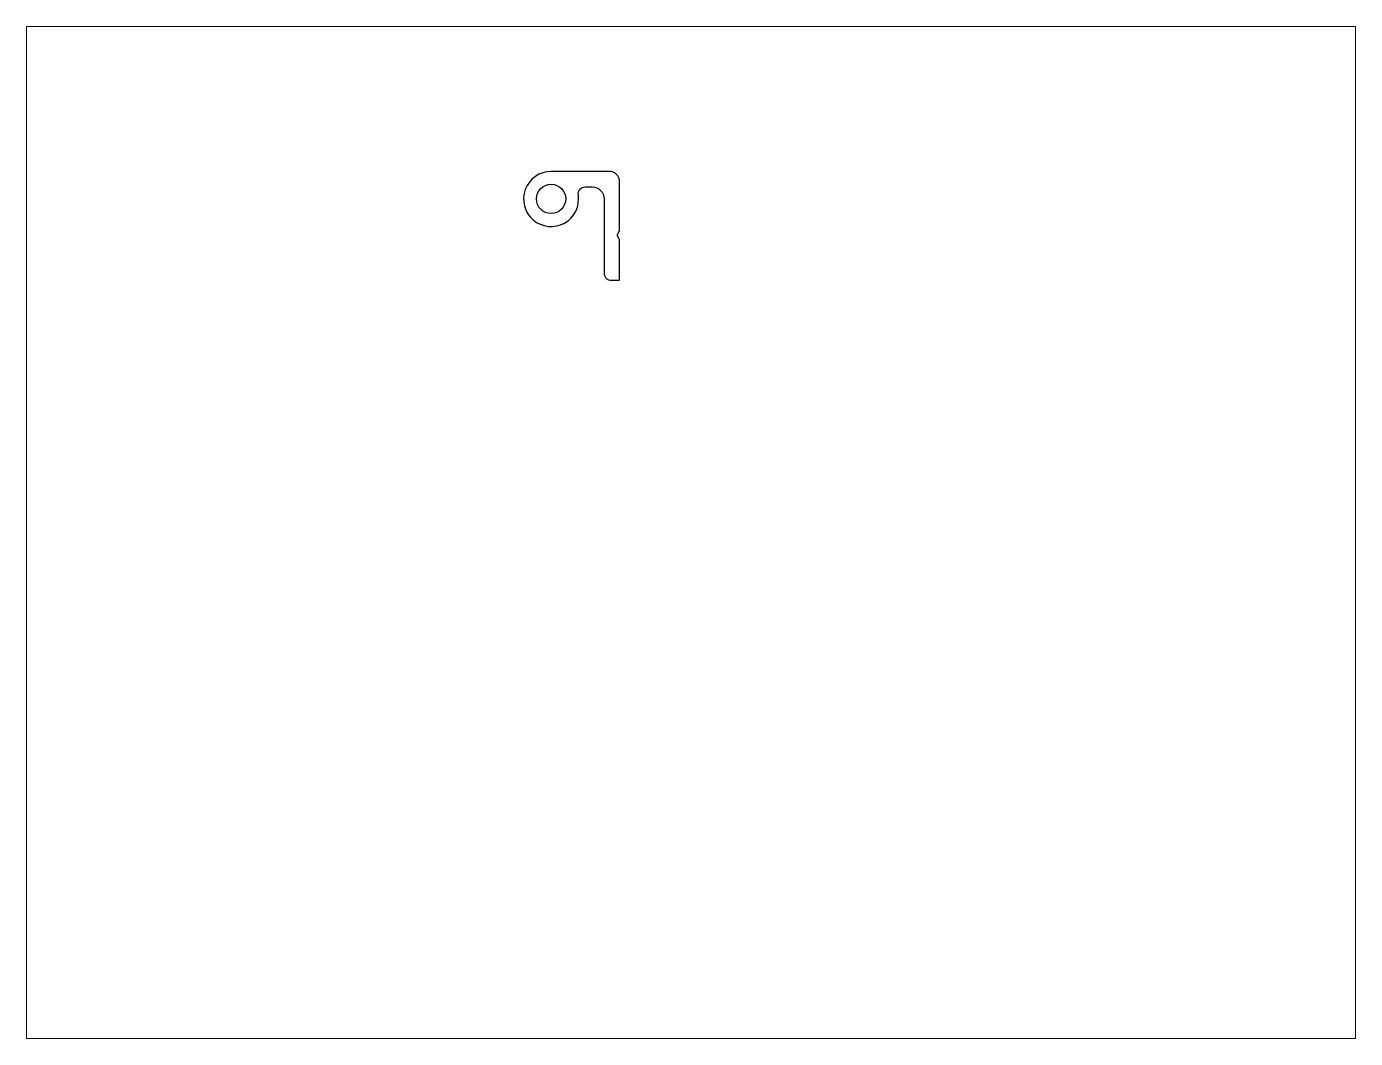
# Paper-space layout 'Layout1' of a CAD drawing. Extents: x 27 to 240, y 20 to 183.
# The model-space entities are those that its viewports show. They can reach past a viewport. Long polylines and large blocks are cut down to what shows.
import ezdxf

# ---------------------------------------------------------------- set-up
doc = ezdxf.new("R2010")
doc.units = 0
doc.header["$LTSCALE"] = 15
doc.layers.get('0').update_dxf_attribs({"linetype": 'CONTINUOUS'})

msp = doc.modelspace()

# ---------------------------------------------------------------- linework, layer by layer
at = {"color": 0}
msp.add_lwpolyline([(167.3, 203.58), (169.5, 203.58, 0.414214), (169.8, 203.88), (169.8, 215.26, 0.131652), (169.76, 215.41), (169.03, 216.68), (169.76, 217.94, 0.131652), (169.8, 218.09), (169.8, 232.18, 0.414214), (166.8, 235.18), (149.9, 235.18, 2.69709), (157.81, 228.38, -0.459034), (159.79, 230.68), (161.8, 230.68, -0.414214), (165.3, 227.18), (165.3, 205.58, 0.414214)], format="xyb", close=True, dxfattribs=at)
msp.add_circle((149.9, 227.18), 4.25, dxfattribs=at)

psp = doc.layouts.get("Layout1")

# ---------------------------------------------------------------- viewports
at = {"layer": '0', "color": 0, "linetype": 'BYBLOCK', "ltscale": 0.05}
psp.add_viewport(center=(133.35, 101.6), size=(213.36, 162.56), view_center_point=(190.51, 130.3), view_height=293.8955, dxfattribs=at)

doc.saveas('drawing.dxf')
